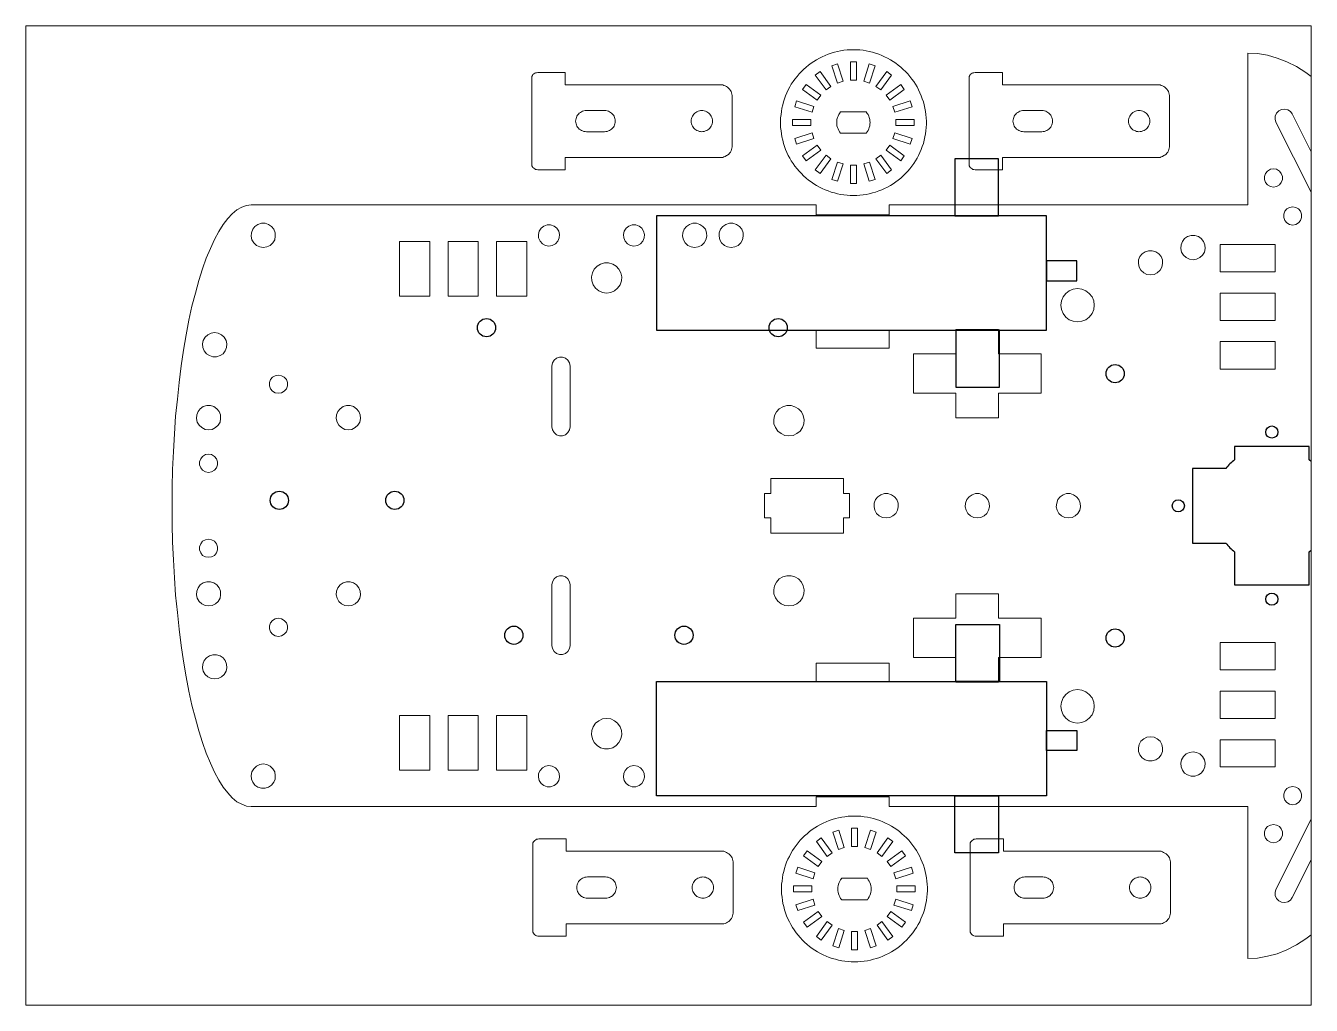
# Paper-space layout 'Layout1' of a CAD drawing. Header units: millimetres. Extents: x 1.05 to 9.45, y 0.8 to 7.2.
# The model-space entities are those that its viewports show. They can reach past a viewport. Long polylines and large blocks are cut down to what shows.
import ezdxf

# ---------------------------------------------------------------- set-up
doc = ezdxf.new("R2010")
doc.units = ezdxf.units.MM
doc.header["$MEASUREMENT"] = 0
doc.layers.add('Layer 1', color=7, linetype='Continuous')

msp = doc.modelspace()

# ---------------------------------------------------------------- linework, layer by layer
msp.add_line((263.03785, 93.19706), (263.03785, 98.64548))
for points in [[(208.30868, 153.92689), (211.90868, 153.92689), (211.90868, 163.32689), (204.70868, 163.32689), (204.70868, 153.92689), (211.90868, 153.92689)], [(219.78411, 135.12689), (219.78411, 153.92689), (155.58411, 153.92689), (155.58411, 135.12689), (219.78411, 135.12689)], [(224.78411, 144.52689), (224.78411, 146.51328), (219.78411, 146.51328), (219.78411, 143.22259), (224.78411, 143.22259), (224.78411, 144.52689)], [(208.48411, 135.12689), (204.88411, 135.12689), (204.88411, 125.72689), (212.08411, 125.72689), (212.08411, 135.12689), (204.88411, 135.12689)], [(263.03785, 113.788), (263.03785, 115.99706), (250.73785, 115.99706), (250.73785, 113.788)], [(243.83287, 112.36674), (243.83287, 100.06674), (249.31659, 100.06674)], [(249.31659, 112.36674), (243.83287, 112.36674)], [(250.73785, 98.64548), (250.73785, 93.19706)], [(250.73785, 93.19706), (263.03785, 93.19706)], [(208.48411, 77.30659), (204.88411, 77.30659), (204.88411, 86.70659), (212.08411, 86.70659), (212.08411, 77.30659), (204.88411, 77.30659)], [(219.78411, 77.30659), (219.78411, 58.50659), (155.58411, 58.50659), (155.58411, 77.30659), (219.78411, 77.30659)], [(224.78411, 67.90659), (224.78411, 65.9202), (219.78411, 65.9202), (219.78411, 69.21089), (224.78411, 69.21089), (224.78411, 67.90659)], [(208.30868, 58.50659), (211.90868, 58.50659), (211.90868, 49.10659), (204.70868, 49.10659), (204.70868, 58.50659), (211.90868, 58.50659)]]:
    msp.add_lwpolyline(points)
for centre, radius in [((127.63659, 135.51466), 1.5), ((175.63659, 135.51466), 1.5), ((231.0884, 127.94784), 1.5), ((256.88785, 118.34706), 1), ((93.54475, 107.10253), 1.5), ((112.54475, 107.10253), 1.5), ((241.48287, 106.21674), 1), ((256.88785, 90.84706), 1), ((132.13659, 84.91466), 1.5), ((160.13659, 84.91466), 1.5), ((231.0884, 84.45035), 1.5)]:
    msp.add_circle(centre, radius)
for start, end in [(129.0863531, 140.9136469), (39.0863531, 50.9136469), (219.0863531, 230.9136469), (309.0863531, 320.9136469)]:
    msp.add_arc((256.88785, 106.21674), 9.7543, start, end)
at = {"layer": 'Layer 1', "lineweight": 0}
for points in [[(265.53091, 175.06132), (264.01397, 176.3666), (262.49703, 177.49547), (260.90953, 178.48327), (259.3573, 179.29465), (257.73453, 179.89438), (256.14703, 180.35299), (254.52424, 180.63521), (252.90147, 180.70577), (252.90147, 155.7291), (193.91704, 155.7291), (193.91704, 154.10631), (181.8873, 154.10631), (181.8873, 155.7291), (88.89509, 155.7291), (88.11898, 155.62325), (87.34286, 155.34103), (86.56674, 154.9177), (85.79063, 154.2827), (85.0498, 153.47132), (84.30898, 152.48354), (83.56813, 151.35465), (82.86258, 150.04937), (82.19231, 148.5677), (81.52203, 146.94493), (80.88703, 145.18104), (80.2873, 143.27603), (79.72287, 141.22992), (79.15841, 139.0427), (78.66454, 136.74964), (78.20591, 134.35076), (77.78259, 131.81075), (77.39452, 129.23548), (77.04174, 126.51909), (76.75953, 123.76742), (76.47731, 120.9452), (76.26563, 118.05242), (76.12453, 115.12437), (75.98341, 112.19632), (75.91285, 109.19771), (75.91285, 106.19909), (75.91285, 103.23575), (75.98341, 100.23714), (76.12453, 97.30909), (76.26563, 94.38104), (76.47731, 91.48826), (76.75953, 88.66603), (77.04174, 85.91437), (77.39452, 83.19798), (77.78259, 80.62271), (78.20591, 78.0827), (78.66454, 75.68382), (79.15841, 73.39076), (79.72287, 71.20353), (80.2873, 69.15743), (80.88703, 67.25242), (81.52203, 65.48853), (82.19231, 63.86576), (82.86258, 62.38409), (83.56813, 61.07883), (84.30898, 59.91465), (85.0498, 58.96216), (85.79063, 58.15076), (86.56674, 57.51576), (87.34286, 57.09242), (88.11898, 56.81021), (88.89509, 56.70438), (181.8873, 56.70438), (181.8873, 58.32715), (193.91704, 58.32715), (193.91704, 56.70438), (252.90147, 56.70438), (252.90147, 31.72771), (254.52424, 31.79827), (256.14703, 32.08049), (257.73453, 32.50383), (259.3573, 33.13883), (260.90953, 33.95021), (262.49703, 34.93798), (264.01397, 36.06688), (265.53091, 37.37216)], [(199.9848, 170.05187), (199.94953, 170.58104), (199.87897, 171.11021), (199.77314, 171.63937), (199.66731, 172.16854), (199.52619, 172.66244), (199.3498, 173.1916), (199.17342, 173.68548), (198.96176, 174.17938), (198.75008, 174.63798), (198.50313, 175.13188), (198.22091, 175.59049), (197.93869, 176.01383), (197.62118, 176.43716), (197.3037, 176.86048), (196.95092, 177.28382), (196.59814, 177.67189), (196.21007, 178.02466), (195.82203, 178.37744), (195.39869, 178.73022), (194.97535, 179.04771), (194.55204, 179.32992), (194.09341, 179.61216), (193.6348, 179.89438), (193.14092, 180.10604), (192.6823, 180.31772), (192.18842, 180.52938), (191.65925, 180.70577), (191.16536, 180.84689), (190.63619, 180.98798), (190.14231, 181.09381), (189.61315, 181.16437), (189.08398, 181.23493), (188.55481, 181.2702), (188.02565, 181.2702), (187.49648, 181.2702), (186.96731, 181.23493), (186.43815, 181.16437), (185.90898, 181.09381), (185.37981, 180.98798), (184.88592, 180.84689), (184.35675, 180.70577), (183.86285, 180.52938), (183.36898, 180.31772), (182.87508, 180.10604), (182.41647, 179.89438), (181.95786, 179.61216), (181.49926, 179.32992), (181.04063, 179.04771), (180.61731, 178.73022), (180.22924, 178.37744), (179.80591, 178.02466), (179.45313, 177.67189), (179.06508, 177.28382), (178.74757, 176.86048), (178.3948, 176.43716), (178.11258, 176.01383), (177.79509, 175.59049), (177.54814, 175.13188), (177.30119, 174.63798), (177.05424, 174.17938), (176.84259, 173.68548), (176.6662, 173.1916), (176.52508, 172.66244), (176.38398, 172.16854), (176.24286, 171.63937), (176.1723, 171.11021), (176.10174, 170.58104), (176.0312, 170.05187), (176.0312, 169.52271), (176.0312, 168.99354), (176.0312, 168.46437), (176.10174, 167.93521), (176.1723, 167.40604), (176.24286, 166.91216), (176.38398, 166.383), (176.52508, 165.85383), (176.6662, 165.35993), (176.84259, 164.86603), (177.05424, 164.37216), (177.30119, 163.87826), (177.54814, 163.41965), (177.79509, 162.96105), (178.11258, 162.53771), (178.3948, 162.0791), (178.74757, 161.65577), (179.06508, 161.26772), (179.45313, 160.87965), (179.80591, 160.52687), (180.22924, 160.13883), (180.61731, 159.82132), (181.04063, 159.50383), (181.49926, 159.18632), (181.95786, 158.93937), (182.41647, 158.65715), (182.87508, 158.4455), (183.36898, 158.19855), (183.86285, 158.02216), (184.35675, 157.84577), (184.88592, 157.70465), (185.37981, 157.56355), (185.90898, 157.4577), (186.43815, 157.38716), (186.96731, 157.3166), (187.49648, 157.28131), (188.02565, 157.28131), (188.55481, 157.28131), (189.08398, 157.3166), (189.61315, 157.38716), (190.14231, 157.4577), (190.63619, 157.56355), (191.16536, 157.70465), (191.65925, 157.84577), (192.18842, 158.02216), (192.6823, 158.19855), (193.14092, 158.4455), (193.6348, 158.65715), (194.09341, 158.93937), (194.55204, 159.18632), (194.97535, 159.50383), (195.39869, 159.82132), (195.82203, 160.13883), (196.21007, 160.52687), (196.59814, 160.87965), (196.95092, 161.26772), (197.3037, 161.65577), (197.62118, 162.0791), (197.93869, 162.53771), (198.22091, 162.96105), (198.50313, 163.41965), (198.75008, 163.87826), (198.96176, 164.37216), (199.17342, 164.86603), (199.3498, 165.35993), (199.52619, 165.85383), (199.66731, 166.383), (199.77314, 166.91216), (199.87897, 167.40604), (199.94953, 167.93521), (199.9848, 168.46437), (200.02009, 168.99354), (200.02009, 169.52271), (199.9848, 170.05187)], [(185.41508, 178.94188), (186.3323, 176.08439), (185.37981, 175.76688), (184.46258, 178.62437), (185.41508, 178.94188)], [(187.53175, 179.25939), (188.51952, 179.25939), (188.51952, 176.26077), (187.53175, 176.26077), (187.53175, 179.25939)], [(190.67148, 175.76688), (189.71898, 176.08439), (190.63619, 178.94188), (191.58869, 178.62437), (190.67148, 175.76688)], [(168.02312, 173.95594), (167.95256, 174.16762), (167.882, 174.37928), (167.77617, 174.55567), (167.63507, 174.76733), (167.49395, 174.90844), (167.31757, 175.08483), (167.14118, 175.19066), (166.92952, 175.29649), (166.71784, 175.40234), (166.50618, 175.47288), (166.2945, 175.50817), (166.08284, 175.50817), (140.57701, 175.50817), (140.57701, 177.51901), (136.06146, 177.51901), (135.88507, 177.48372), (135.70868, 177.44845), (135.56757, 177.37789), (135.42645, 177.27206), (135.28535, 177.16623), (135.21479, 177.02511), (135.10896, 176.84872), (135.07367, 176.67233), (135.07367, 176.49594), (135.07367, 162.49066), (135.07367, 162.34956), (135.10896, 162.17318), (135.21479, 161.99679), (135.28535, 161.85567), (135.42645, 161.74984), (135.56757, 161.64401), (135.70868, 161.57345), (135.88507, 161.53816), (136.06146, 161.50289), (140.57701, 161.50289), (140.57701, 163.51373), (166.08284, 163.51373), (166.2945, 163.51373), (166.50618, 163.549), (166.71784, 163.61956), (166.92952, 163.69012), (167.14118, 163.83121), (167.31757, 163.93706), (167.49395, 164.07816), (167.63507, 164.25455), (167.77617, 164.43094), (167.882, 164.64262), (167.95256, 164.85428), (168.02312, 165.06594), (168.05839, 165.27762), (168.05839, 165.52456), (168.05839, 173.49733), (168.05839, 173.74428), (168.02312, 173.95594)], [(183.51007, 174.63798), (181.74618, 177.07216), (182.55759, 177.67189), (184.32148, 175.23771), (183.51007, 174.63798)], [(193.4937, 177.67189), (194.30509, 177.07216), (192.5412, 174.63798), (191.72981, 175.23771), (193.4937, 177.67189)], [(239.98979, 173.95594), (239.91923, 174.16762), (239.84867, 174.37928), (239.74284, 174.55567), (239.60174, 174.76733), (239.46062, 174.90844), (239.28423, 175.08483), (239.10784, 175.19066), (238.89618, 175.29649), (238.68451, 175.40234), (238.47285, 175.47288), (238.26117, 175.50817), (238.04951, 175.50817), (212.54368, 175.50817), (212.54368, 177.51901), (208.02813, 177.51901), (207.85174, 177.48372), (207.67535, 177.44845), (207.53423, 177.37789), (207.39311, 177.27206), (207.25201, 177.16623), (207.18145, 177.02511), (207.07563, 176.84872), (207.04033, 176.67233), (207.04033, 176.49594), (207.04033, 162.49066), (207.04033, 162.34956), (207.07563, 162.17318), (207.18145, 161.99679), (207.25201, 161.85567), (207.39311, 161.74984), (207.53423, 161.64401), (207.67535, 161.57345), (207.85174, 161.53816), (208.02813, 161.50289), (212.54368, 161.50289), (212.54368, 163.51373), (238.04951, 163.51373), (238.26117, 163.51373), (238.47285, 163.549), (238.68451, 163.61956), (238.89618, 163.69012), (239.10784, 163.83121), (239.28423, 163.93706), (239.46062, 164.07816), (239.60174, 164.25455), (239.74284, 164.43094), (239.84867, 164.64262), (239.91923, 164.85428), (239.98979, 165.06594), (240.02506, 165.27762), (240.02506, 165.52456), (240.02506, 173.49733), (240.02506, 173.74428), (239.98979, 173.95594)], [(180.22924, 175.55522), (182.66342, 173.79133), (182.06369, 172.97992), (179.62952, 174.74381), (180.22924, 175.55522)], [(195.82203, 175.55522), (196.38646, 174.74381), (193.98758, 172.97992), (193.38785, 173.79133), (195.82203, 175.55522)], [(178.67704, 172.83883), (181.49926, 171.92159), (181.21702, 170.96911), (178.35953, 171.88632), (178.67704, 172.83883)], [(197.37426, 172.83883), (197.69174, 171.88632), (194.83425, 170.96911), (194.51674, 171.92159), (197.37426, 172.83883)], [(257.45229, 170.33409), (257.66397, 170.82799), (258.01674, 171.21603), (258.47535, 171.42771), (259.00452, 171.49825), (259.49842, 171.39242), (259.92173, 171.11021), (260.23924, 170.68687), (273.75062, 143.87576), (273.89174, 143.38188), (273.85645, 142.88798), (273.6448, 142.39409), (273.29202, 142.00604), (272.83341, 141.79438), (272.30424, 141.72382), (271.81035, 141.82965), (271.38701, 142.11187), (271.06952, 142.53521), (257.55814, 169.34632), (257.41702, 169.84021), (257.45229, 170.33409)], [(148.79673, 169.29927), (148.76146, 169.08761), (148.6909, 168.87595), (148.62034, 168.69956), (148.51451, 168.52318), (148.37339, 168.34679), (148.2323, 168.20567), (148.05591, 168.06455), (147.87952, 167.95872), (147.70313, 167.88816), (147.49145, 167.81762), (147.27979, 167.78233), (147.06811, 167.74706), (144.0695, 167.74706), (143.85784, 167.78233), (143.64618, 167.81762), (143.43451, 167.88816), (143.25812, 167.95872), (143.08173, 168.06455), (142.90534, 168.20567), (142.76424, 168.34679), (142.62312, 168.52318), (142.51729, 168.69956), (142.44673, 168.87595), (142.37617, 169.08761), (142.3409, 169.29927), (142.30561, 169.51095), (142.3409, 169.72261), (142.37617, 169.93429), (142.44673, 170.11068), (142.51729, 170.32233), (142.62312, 170.49872), (142.76424, 170.67511), (142.90534, 170.81623), (143.08173, 170.95733), (143.25812, 171.06316), (143.43451, 171.13372), (143.64618, 171.20428), (143.85784, 171.23955), (144.0695, 171.27484), (147.06811, 171.27484), (147.27979, 171.23955), (147.49145, 171.20428), (147.70313, 171.13372), (147.87952, 171.06316), (148.05591, 170.95733), (148.2323, 170.81623), (148.37339, 170.67511), (148.51451, 170.49872), (148.62034, 170.32233), (148.6909, 170.11068), (148.76146, 169.93429), (148.79673, 169.72261), (148.832, 169.51095), (148.79673, 169.29927)], [(164.81285, 169.51095), (164.81285, 169.29927), (164.77756, 169.08761), (164.707, 168.87595), (164.60117, 168.69956), (164.49534, 168.52318), (164.38951, 168.34679), (164.21313, 168.20567), (164.07201, 168.06455), (163.89562, 167.95872), (163.68396, 167.88816), (163.47228, 167.81762), (163.26062, 167.78233), (163.04896, 167.74706), (162.87257, 167.78233), (162.66089, 167.81762), (162.44924, 167.88816), (162.23756, 167.95872), (162.06117, 168.06455), (161.92007, 168.20567), (161.74368, 168.34679), (161.63785, 168.52318), (161.532, 168.69956), (161.42617, 168.87595), (161.35561, 169.08761), (161.32034, 169.29927), (161.32034, 169.51095), (161.32034, 169.72261), (161.35561, 169.93429), (161.42617, 170.11068), (161.532, 170.32233), (161.63785, 170.49872), (161.74368, 170.67511), (161.92007, 170.81623), (162.06117, 170.95733), (162.23756, 171.06316), (162.44924, 171.13372), (162.66089, 171.20428), (162.87257, 171.23955), (163.04896, 171.27484), (163.26062, 171.23955), (163.47228, 171.20428), (163.68396, 171.13372), (163.89562, 171.06316), (164.07201, 170.95733), (164.21313, 170.81623), (164.38951, 170.67511), (164.49534, 170.49872), (164.60117, 170.32233), (164.707, 170.11068), (164.77756, 169.93429), (164.81285, 169.72261), (164.81285, 169.51095)], [(178.00675, 168.78188), (178.00675, 169.76965), (181.00536, 169.76965), (181.00536, 168.78188), (178.00675, 168.78188)], [(185.90898, 167.51187), (185.73259, 167.72355), (185.59147, 167.9705), (185.48564, 168.21742), (185.37981, 168.46437), (185.30925, 168.74659), (185.27396, 168.99354), (185.27396, 169.27576), (185.27396, 169.558), (185.30925, 169.80492), (185.37981, 170.08716), (185.48564, 170.33409), (185.59147, 170.58104), (185.73259, 170.79272), (185.90898, 171.03965), (190.14231, 171.03965), (190.28341, 170.79272), (190.42453, 170.58104), (190.56563, 170.33409), (190.63619, 170.08716), (190.70675, 169.80492), (190.74202, 169.558), (190.77731, 169.27576), (190.74202, 168.99354), (190.70675, 168.74659), (190.63619, 168.46437), (190.56563, 168.21742), (190.42453, 167.9705), (190.28341, 167.72355), (190.14231, 167.51187), (185.90898, 167.51187)], [(198.00925, 168.78188), (195.01064, 168.78188), (195.01064, 169.76965), (198.00925, 169.76965), (198.00925, 168.78188)], [(220.7634, 169.29927), (220.72813, 169.08761), (220.65757, 168.87595), (220.58701, 168.69956), (220.48118, 168.52318), (220.34006, 168.34679), (220.19896, 168.20567), (220.02257, 168.06455), (219.84618, 167.95872), (219.6698, 167.88816), (219.45812, 167.81762), (219.24646, 167.78233), (219.03478, 167.74706), (216.03617, 167.74706), (215.82451, 167.78233), (215.61285, 167.81762), (215.40117, 167.88816), (215.22478, 167.95872), (215.04839, 168.06455), (214.87201, 168.20567), (214.73091, 168.34679), (214.58979, 168.52318), (214.48396, 168.69956), (214.4134, 168.87595), (214.34284, 169.08761), (214.30757, 169.29927), (214.27228, 169.51095), (214.30757, 169.72261), (214.34284, 169.93429), (214.4134, 170.11068), (214.48396, 170.32233), (214.58979, 170.49872), (214.73091, 170.67511), (214.87201, 170.81623), (215.04839, 170.95733), (215.22478, 171.06316), (215.40117, 171.13372), (215.61285, 171.20428), (215.82451, 171.23955), (216.03617, 171.27484), (219.03478, 171.27484), (219.24646, 171.23955), (219.45812, 171.20428), (219.6698, 171.13372), (219.84618, 171.06316), (220.02257, 170.95733), (220.19896, 170.81623), (220.34006, 170.67511), (220.48118, 170.49872), (220.58701, 170.32233), (220.65757, 170.11068), (220.72813, 169.93429), (220.7634, 169.72261), (220.79867, 169.51095), (220.7634, 169.29927)], [(236.77952, 169.51095), (236.77952, 169.29927), (236.74423, 169.08761), (236.67367, 168.87595), (236.56784, 168.69956), (236.46201, 168.52318), (236.35618, 168.34679), (236.17979, 168.20567), (236.03867, 168.06455), (235.86228, 167.95872), (235.65062, 167.88816), (235.43895, 167.81762), (235.22729, 167.78233), (235.01563, 167.74706), (234.83924, 167.78233), (234.62756, 167.81762), (234.4159, 167.88816), (234.20422, 167.95872), (234.02783, 168.06455), (233.88674, 168.20567), (233.71035, 168.34679), (233.60452, 168.52318), (233.49867, 168.69956), (233.39284, 168.87595), (233.32228, 169.08761), (233.28701, 169.29927), (233.28701, 169.51095), (233.28701, 169.72261), (233.32228, 169.93429), (233.39284, 170.11068), (233.49867, 170.32233), (233.60452, 170.49872), (233.71035, 170.67511), (233.88674, 170.81623), (234.02783, 170.95733), (234.20422, 171.06316), (234.4159, 171.13372), (234.62756, 171.20428), (234.83924, 171.23955), (235.01563, 171.27484), (235.22729, 171.23955), (235.43895, 171.20428), (235.65062, 171.13372), (235.86228, 171.06316), (236.03867, 170.95733), (236.17979, 170.81623), (236.35618, 170.67511), (236.46201, 170.49872), (236.56784, 170.32233), (236.67367, 170.11068), (236.74423, 169.93429), (236.77952, 169.72261), (236.77952, 169.51095)], [(178.67704, 165.71271), (178.35953, 166.66521), (181.21702, 167.58243), (181.49926, 166.62992), (178.67704, 165.71271)], [(197.37426, 165.71271), (194.51674, 166.62992), (194.83425, 167.58243), (197.69174, 166.66521), (197.37426, 165.71271)], [(180.22924, 162.99632), (179.62952, 163.8077), (182.06369, 165.57159), (182.66342, 164.76021), (180.22924, 162.99632)], [(195.82203, 162.99632), (193.38785, 164.76021), (193.98758, 165.57159), (196.38646, 163.8077), (195.82203, 162.99632)], [(182.55759, 160.87965), (181.74618, 161.47938), (183.51007, 163.91355), (184.32148, 163.31383), (182.55759, 160.87965)], [(193.4937, 160.87965), (191.72981, 163.31383), (192.5412, 163.91355), (194.30509, 161.47938), (193.4937, 160.87965)], [(185.41508, 159.60966), (184.46258, 159.92715), (185.37981, 162.78466), (186.3323, 162.46715), (185.41508, 159.60966)], [(188.51952, 159.25688), (187.53175, 159.25688), (187.53175, 162.25549), (188.51952, 162.25549), (188.51952, 159.25688)], [(190.63619, 159.60966), (189.71898, 162.46715), (190.67148, 162.78466), (191.58869, 159.92715), (190.63619, 159.60966)], [(255.65313, 160.42104), (255.82952, 160.91492), (256.1823, 161.30299), (256.6409, 161.58521), (257.1348, 161.65577), (257.66397, 161.58521), (258.12257, 161.30299), (258.44008, 160.91492), (258.61647, 160.42104), (258.61647, 159.89188), (258.44008, 159.39798), (258.12257, 159.00993), (257.66397, 158.76298), (257.1348, 158.65715), (256.6409, 158.76298), (256.1823, 159.00993), (255.82952, 159.39798), (255.65313, 159.89188), (255.65313, 160.42104)], [(261.75618, 154.17687), (261.75618, 153.64771), (261.57979, 153.15381), (261.2623, 152.76576), (260.80368, 152.48354), (260.3098, 152.41298), (259.78063, 152.48354), (259.32203, 152.76576), (259.00452, 153.15381), (258.82813, 153.64771), (258.82813, 154.17687), (259.00452, 154.67077), (259.32203, 155.05882), (259.78063, 155.30577), (260.3098, 155.41159), (260.80368, 155.30577), (261.2623, 155.05882), (261.57979, 154.67077), (261.75618, 154.17687)], [(88.96563, 151.14299), (89.17731, 151.70743), (89.53009, 152.16603), (90.02396, 152.51881), (90.58842, 152.6952), (91.18815, 152.6952), (91.75258, 152.51881), (92.24648, 152.16603), (92.63453, 151.70743), (92.84618, 151.14299), (92.88148, 150.57853), (92.77565, 149.97881), (92.45814, 149.48493), (92.0348, 149.06159), (91.50563, 148.81465), (90.90591, 148.70882), (90.3062, 148.81465), (89.77704, 149.06159), (89.3537, 149.48493), (89.03619, 149.97881), (88.89509, 150.57853), (88.96563, 151.14299)], [(136.30841, 151.42521), (136.62592, 151.88382), (137.08453, 152.23659), (137.61369, 152.44825), (138.17813, 152.44825), (138.74259, 152.23659), (139.20119, 151.88382), (139.5187, 151.42521), (139.6598, 150.86075), (139.58924, 150.29632), (139.37758, 149.76715), (138.98954, 149.34381), (138.46037, 149.06159), (137.89591, 148.95577), (137.33148, 149.06159), (136.83758, 149.34381), (136.44953, 149.76715), (136.20258, 150.29632), (136.16731, 150.86075), (136.30841, 151.42521)], [(153.59452, 150.29632), (153.38286, 149.76715), (152.95953, 149.34381), (152.46563, 149.06159), (151.90119, 148.95577), (151.33676, 149.06159), (150.84286, 149.34381), (150.45481, 149.76715), (150.20786, 150.29632), (150.17257, 150.86075), (150.31369, 151.42521), (150.6312, 151.88382), (151.05452, 152.23659), (151.61898, 152.44825), (152.18341, 152.44825), (152.74787, 152.23659), (153.20648, 151.88382), (153.48869, 151.42521), (153.62981, 150.86075), (153.59452, 150.29632)], [(163.75452, 149.97881), (163.4723, 149.48493), (163.01369, 149.06159), (162.48453, 148.81465), (161.8848, 148.70882), (161.32036, 148.81465), (160.7912, 149.06159), (160.33259, 149.48493), (160.05035, 149.97881), (159.90925, 150.57853), (159.94452, 151.14299), (160.1562, 151.70743), (160.54425, 152.16603), (161.03815, 152.51881), (161.60258, 152.6952), (162.20231, 152.6952), (162.76674, 152.51881), (163.26064, 152.16603), (163.64869, 151.70743), (163.86037, 151.14299), (163.89564, 150.57853), (163.75452, 149.97881)], [(169.75174, 149.97881), (169.46952, 149.48493), (169.04618, 149.06159), (168.48175, 148.81465), (167.91731, 148.70882), (167.31759, 148.81465), (166.78842, 149.06159), (166.32981, 149.48493), (166.04757, 149.97881), (165.90648, 150.57853), (165.94174, 151.14299), (166.15342, 151.70743), (166.54147, 152.16603), (167.03537, 152.51881), (167.5998, 152.6952), (168.19953, 152.6952), (168.76397, 152.51881), (169.25786, 152.16603), (169.64591, 151.70743), (169.85759, 151.14299), (169.89286, 150.57853), (169.75174, 149.97881)], [(245.77535, 147.96799), (245.45784, 147.47409), (245.03453, 147.05076), (244.50536, 146.80381), (243.90563, 146.69798), (243.30591, 146.80381), (242.77674, 147.05076), (242.3534, 147.47409), (242.03592, 147.96799), (241.8948, 148.5677), (241.96536, 149.16742), (242.17701, 149.73188), (242.52979, 150.19049), (243.02369, 150.50797), (243.58812, 150.68436), (244.18785, 150.68436), (244.78758, 150.50797), (245.24618, 150.19049), (245.63423, 149.73188), (245.84591, 149.16742), (245.88118, 148.5677), (245.77535, 147.96799)], [(118.31674, 140.70076), (113.3073, 140.70076), (113.3073, 149.73188), (118.31674, 149.73188), (118.31674, 140.70076)], [(126.28954, 140.70076), (121.31536, 140.70076), (121.31536, 149.73188), (126.28954, 149.73188), (126.28954, 140.70076)], [(134.29757, 140.70076), (129.28815, 140.70076), (129.28815, 149.73188), (134.29757, 149.73188), (134.29757, 140.70076)], [(238.75507, 145.49855), (238.47285, 144.96938), (238.01424, 144.54604), (237.48507, 144.29909), (236.88535, 144.22853), (236.32091, 144.29909), (235.79174, 144.54604), (235.33314, 144.96938), (235.0509, 145.49855), (234.9098, 146.06298), (234.94507, 146.66271), (235.15675, 147.22715), (235.5448, 147.68575), (236.03869, 148.00326), (236.60313, 148.17965), (237.20286, 148.17965), (237.76729, 148.00326), (238.26119, 147.68575), (238.64924, 147.22715), (238.86092, 146.66271), (238.89618, 146.06298), (238.75507, 145.49855)], [(248.38592, 149.20271), (257.41702, 149.20271), (257.41702, 144.72243), (248.38592, 144.72243), (248.38592, 149.20271)], [(149.85509, 143.20549), (149.60814, 142.57047), (149.22009, 142.00604), (148.69092, 141.5827), (148.0912, 141.30048), (147.38564, 141.22992), (146.71536, 141.30048), (146.11563, 141.5827), (145.58646, 142.00604), (145.19842, 142.57047), (144.95147, 143.20549), (144.9162, 143.87576), (145.0573, 144.54604), (145.3748, 145.14577), (145.83341, 145.63965), (146.39787, 145.99242), (147.06813, 146.2041), (147.73842, 146.2041), (148.40868, 145.99242), (148.97314, 145.63965), (149.43175, 145.14577), (149.74926, 144.54604), (149.89036, 143.87576), (149.85509, 143.20549)], [(227.57203, 138.51353), (227.28979, 137.84327), (226.83118, 137.27881), (226.26674, 136.8202), (225.59646, 136.57325), (224.8909, 136.46742), (224.18535, 136.57325), (223.51508, 136.8202), (222.95063, 137.27881), (222.52729, 137.84327), (222.24507, 138.51353), (222.13924, 139.21909), (222.24507, 139.92464), (222.52729, 140.59493), (222.95063, 141.15936), (223.51508, 141.5827), (224.18535, 141.86492), (224.8909, 141.97077), (225.59646, 141.86492), (226.26674, 141.5827), (226.83118, 141.15936), (227.28979, 140.59493), (227.57203, 139.92464), (227.64257, 139.21909), (227.57203, 138.51353)], [(248.38592, 141.22992), (257.41702, 141.22992), (257.41702, 136.71437), (248.38592, 136.71437), (248.38592, 141.22992)], [(84.83815, 132.26938), (84.62647, 131.70492), (84.27369, 131.24632), (83.77981, 130.92881), (83.21536, 130.75242), (82.61563, 130.75242), (82.05119, 130.92881), (81.5573, 131.24632), (81.16925, 131.70492), (80.95759, 132.26938), (80.9223, 132.86909), (81.02813, 133.43354), (81.34564, 133.96271), (81.76898, 134.35076), (82.29814, 134.63297), (82.89787, 134.70353), (83.49757, 134.63297), (84.02674, 134.35076), (84.45008, 133.96271), (84.76759, 133.43354), (84.90868, 132.86909), (84.83815, 132.26938)], [(193.91704, 132.12826), (181.8873, 132.12826), (181.8873, 135.12687), (193.91704, 135.12687), (193.91704, 132.12826)], [(218.89368, 124.71993), (211.90868, 124.71993), (211.90868, 120.69825), (204.8884, 120.69825), (204.8884, 124.71993), (197.90342, 124.71993), (197.90342, 131.21105), (204.8884, 131.21105), (204.8884, 135.19743), (211.90868, 135.19743), (211.90868, 131.21105), (218.89368, 131.21105), (218.89368, 124.71993)], [(248.38592, 133.22186), (257.41702, 133.22186), (257.41702, 128.70631), (248.38592, 128.70631), (248.38592, 133.22186)], [(141.38842, 119.2166), (141.31786, 118.68744), (141.03564, 118.2641), (140.64757, 117.91132), (140.1537, 117.73493), (139.62453, 117.73493), (139.16592, 117.91132), (138.74259, 118.2641), (138.49564, 118.68744), (138.38981, 119.2166), (138.38981, 129.20021), (138.49564, 129.72938), (138.74259, 130.18798), (139.16592, 130.50549), (139.62453, 130.68188), (140.1537, 130.68188), (140.64757, 130.50549), (141.03564, 130.18798), (141.31786, 129.72938), (141.38842, 129.20021), (141.38842, 119.2166)], [(94.89231, 125.95465), (94.71592, 125.46075), (94.36315, 125.07271), (93.90452, 124.79049), (93.41064, 124.71993), (92.88148, 124.79049), (92.42287, 125.07271), (92.10536, 125.46075), (91.92897, 125.95465), (91.92897, 126.48382), (92.10536, 126.97771), (92.42287, 127.36576), (92.88148, 127.61271), (93.41064, 127.71854), (93.90452, 127.61271), (94.36315, 127.36576), (94.71592, 126.97771), (94.89231, 126.48382), (94.89231, 125.95465)], [(79.9698, 121.15688), (80.18148, 121.72132), (80.53425, 122.17992), (81.02813, 122.5327), (81.59259, 122.70909), (82.19231, 122.70909), (82.75675, 122.5327), (83.25065, 122.17992), (83.63869, 121.72132), (83.85035, 121.15688), (83.88564, 120.55715), (83.77981, 119.9927), (83.4623, 119.46353), (83.03897, 119.07548), (82.47453, 118.79327), (81.91007, 118.72271), (81.31037, 118.79327), (80.7812, 119.07548), (80.32257, 119.46353), (80.04036, 119.9927), (79.89926, 120.55715), (79.9698, 121.15688)], [(106.78091, 119.9927), (106.46342, 119.46353), (106.04008, 119.07548), (105.47565, 118.79327), (104.91119, 118.72271), (104.31146, 118.79327), (103.7823, 119.07548), (103.32369, 119.46353), (103.04147, 119.9927), (102.90035, 120.55715), (102.93564, 121.15688), (103.18259, 121.72132), (103.53537, 122.17992), (104.02924, 122.5327), (104.5937, 122.70909), (105.19341, 122.70909), (105.75786, 122.5327), (106.25174, 122.17992), (106.63981, 121.72132), (106.85147, 121.15688), (106.88676, 120.55715), (106.78091, 119.9927)], [(175.04341, 121.05103), (175.36092, 121.65076), (175.81952, 122.14465), (176.41925, 122.49743), (177.05424, 122.70909), (177.7598, 122.70909), (178.3948, 122.49743), (178.99452, 122.14465), (179.45315, 121.65076), (179.77064, 121.05103), (179.91176, 120.38077), (179.8412, 119.71048), (179.62954, 119.07548), (179.24147, 118.51105), (178.7123, 118.08771), (178.07731, 117.80549), (177.40702, 117.69964), (176.73676, 117.80549), (176.10174, 118.08771), (175.57257, 118.51105), (175.18453, 119.07548), (174.93758, 119.71048), (174.90231, 120.38077), (175.04341, 121.05103)], [(83.21536, 112.47853), (82.86258, 112.0552), (82.40397, 111.80827), (81.91007, 111.70242), (81.38091, 111.80827), (80.9223, 112.0552), (80.60481, 112.47853), (80.42842, 112.93714), (80.42842, 113.46631), (80.60481, 113.96021), (80.9223, 114.34825), (81.38091, 114.63049), (81.91007, 114.70103), (82.40397, 114.63049), (82.86258, 114.34825), (83.21536, 113.96021), (83.39174, 113.46631), (83.39174, 112.93714), (83.21536, 112.47853)], [(174.40841, 101.71881), (174.40841, 104.22355), (173.38537, 104.22355), (173.38537, 108.20993), (174.40841, 108.20993), (174.40841, 110.71465), (186.40286, 110.71465), (186.40286, 108.20993), (187.39065, 108.20993), (187.39065, 104.22355), (186.40286, 104.22355), (186.40286, 101.71881), (174.40841, 101.71881)], [(195.25759, 105.49354), (194.97537, 104.96437), (194.51674, 104.57633), (193.98758, 104.29409), (193.38787, 104.22355), (192.82342, 104.29409), (192.25898, 104.57633), (191.83564, 104.96437), (191.55342, 105.49354), (191.4123, 106.05797), (191.4476, 106.6577), (191.65925, 107.22216), (192.0473, 107.68077), (192.5412, 108.03354), (193.10563, 108.20993), (193.70536, 108.20993), (194.26982, 108.03354), (194.76369, 107.68077), (195.15176, 107.22216), (195.36342, 106.6577), (195.39869, 106.05797), (195.25759, 105.49354)], [(206.40536, 106.05797), (206.44063, 106.6577), (206.68758, 107.22216), (207.04036, 107.68077), (207.53423, 108.03354), (208.09869, 108.20993), (208.69842, 108.20993), (209.26285, 108.03354), (209.75675, 107.68077), (210.1448, 107.22216), (210.35645, 106.6577), (210.39174, 106.05797), (210.25063, 105.49354), (209.96841, 104.96437), (209.54507, 104.57633), (208.98063, 104.29409), (208.41618, 104.22355), (207.81647, 104.29409), (207.2873, 104.57633), (206.82868, 104.96437), (206.54646, 105.49354), (206.40536, 106.05797)], [(221.53951, 105.49354), (221.39842, 106.05797), (221.46895, 106.6577), (221.68063, 107.22216), (222.03341, 107.68077), (222.52729, 108.03354), (223.09174, 108.20993), (223.69147, 108.20993), (224.25591, 108.03354), (224.7498, 107.68077), (225.13785, 107.22216), (225.34951, 106.6577), (225.3848, 106.05797), (225.27897, 105.49354), (224.96146, 104.96437), (224.53813, 104.57633), (224.00896, 104.29409), (223.40923, 104.22355), (222.80953, 104.29409), (222.28036, 104.57633), (221.82173, 104.96437), (221.53951, 105.49354)], [(83.39174, 99.46105), (83.39174, 98.96715), (83.21536, 98.47325), (82.86258, 98.04994), (82.40397, 97.80299), (81.91007, 97.73243), (81.38091, 97.80299), (80.9223, 98.04994), (80.60481, 98.47325), (80.42842, 98.96715), (80.42842, 99.46105), (80.60481, 99.95492), (80.9223, 100.37826), (81.38091, 100.62521), (81.91007, 100.73104), (82.40397, 100.62521), (82.86258, 100.37826), (83.21536, 99.95492), (83.39174, 99.46105)], [(80.7812, 90.07715), (80.32257, 90.46521), (80.04036, 90.99438), (79.89926, 91.55882), (79.9698, 92.15854), (80.18148, 92.72298), (80.53425, 93.18159), (81.02813, 93.53436), (81.59259, 93.67548), (82.19231, 93.67548), (82.75675, 93.53436), (83.25065, 93.18159), (83.63869, 92.72298), (83.85035, 92.15854), (83.88564, 91.55882), (83.77981, 90.99438), (83.4623, 90.46521), (83.03897, 90.07715), (82.47453, 89.79493), (81.91007, 89.72437), (81.31037, 89.79493), (80.7812, 90.07715)], [(106.78091, 90.99438), (106.46342, 90.46521), (106.04008, 90.07715), (105.47565, 89.79493), (104.91119, 89.72437), (104.31146, 89.79493), (103.7823, 90.07715), (103.32369, 90.46521), (103.04147, 90.99438), (102.90035, 91.55882), (102.93564, 92.15854), (103.18259, 92.72298), (103.53537, 93.18159), (104.02924, 93.53436), (104.5937, 93.67548), (105.19341, 93.67548), (105.75786, 93.53436), (106.25174, 93.18159), (106.63981, 92.72298), (106.85147, 92.15854), (106.88676, 91.55882), (106.78091, 90.99438)], [(141.38842, 83.19798), (141.31786, 82.7041), (141.03564, 82.24547), (140.64757, 81.92799), (140.1537, 81.7516), (139.62453, 81.7516), (139.16592, 81.92799), (138.74259, 82.24547), (138.49564, 82.7041), (138.38981, 83.19798), (138.38981, 93.21688), (138.49564, 93.71075), (138.74259, 94.16938), (139.16592, 94.52216), (139.62453, 94.69855), (140.1537, 94.69855), (140.64757, 94.52216), (141.03564, 94.16938), (141.31786, 93.71075), (141.38842, 93.21688), (141.38842, 83.19798)], [(179.8412, 91.69994), (179.62954, 91.06492), (179.24147, 90.50048), (178.7123, 90.07715), (178.07731, 89.79493), (177.40702, 89.72437), (176.73676, 89.79493), (176.10174, 90.07715), (175.57257, 90.50048), (175.18453, 91.06492), (174.93758, 91.69994), (174.90231, 92.3702), (175.04341, 93.04049), (175.36092, 93.64021), (175.81952, 94.16938), (176.41925, 94.52216), (177.05424, 94.69855), (177.7598, 94.69855), (178.3948, 94.52216), (178.99452, 94.16938), (179.45315, 93.64021), (179.77064, 93.04049), (179.91176, 92.3702), (179.8412, 91.69994)], [(218.89368, 81.22243), (211.90868, 81.22243), (211.90868, 77.20076), (204.8884, 77.20076), (204.8884, 81.22243), (197.90342, 81.22243), (197.90342, 87.71353), (204.8884, 87.71353), (204.8884, 91.69994), (211.90868, 91.69994), (211.90868, 87.71353), (218.89368, 87.71353), (218.89368, 81.22243)], [(94.89231, 85.94964), (94.71592, 85.45577), (94.36315, 85.0677), (93.90452, 84.82077), (93.41064, 84.71492), (92.88148, 84.82077), (92.42287, 85.0677), (92.10536, 85.45577), (91.92897, 85.94964), (91.92897, 86.47881), (92.10536, 86.97271), (92.42287, 87.36075), (92.88148, 87.6077), (93.41064, 87.71353), (93.90452, 87.6077), (94.36315, 87.36075), (94.71592, 86.97271), (94.89231, 86.47881), (94.89231, 85.94964)], [(248.38592, 79.21159), (248.38592, 83.72715), (257.41702, 83.72715), (257.41702, 79.21159), (248.38592, 79.21159)], [(84.76759, 78.99994), (84.45008, 78.47077), (84.02674, 78.04743), (83.49757, 77.80048), (82.89787, 77.72992), (82.29814, 77.80048), (81.76898, 78.04743), (81.34564, 78.47077), (81.02813, 78.99994), (80.9223, 79.56437), (80.95759, 80.1641), (81.16925, 80.72853), (81.5573, 81.18714), (82.05119, 81.50465), (82.61563, 81.68104), (83.21536, 81.68104), (83.77981, 81.50465), (84.27369, 81.18714), (84.62647, 80.72853), (84.83815, 80.1641), (84.90868, 79.56437), (84.76759, 78.99994)], [(193.91704, 77.30659), (181.8873, 77.30659), (181.8873, 80.3052), (193.91704, 80.3052), (193.91704, 77.30659)], [(227.57203, 72.50882), (227.28979, 71.83853), (226.83118, 71.27409), (226.26674, 70.85076), (225.59646, 70.56854), (224.8909, 70.46271), (224.18535, 70.56854), (223.51508, 70.85076), (222.95063, 71.27409), (222.52729, 71.83853), (222.24507, 72.50882), (222.13924, 73.21437), (222.24507, 73.91993), (222.52729, 74.59021), (222.95063, 75.15465), (223.51508, 75.61326), (224.18535, 75.86021), (224.8909, 75.96603), (225.59646, 75.86021), (226.26674, 75.61326), (226.83118, 75.15465), (227.28979, 74.59021), (227.57203, 73.91993), (227.64257, 73.21437), (227.57203, 72.50882)], [(257.41702, 75.71909), (257.41702, 71.20353), (248.38592, 71.20353), (248.38592, 75.71909), (257.41702, 75.71909)], [(118.31674, 62.7016), (113.3073, 62.7016), (113.3073, 71.69743), (118.31674, 71.69743), (118.31674, 62.7016)], [(126.28954, 62.7016), (121.31536, 62.7016), (121.31536, 71.69743), (126.28954, 71.69743), (126.28954, 62.7016)], [(134.29757, 62.7016), (129.28815, 62.7016), (129.28815, 71.69743), (134.29757, 71.69743), (134.29757, 62.7016)], [(149.74926, 67.88744), (149.43175, 67.28771), (148.97314, 66.75854), (148.40868, 66.40577), (147.73842, 66.22938), (147.06813, 66.22938), (146.39787, 66.40577), (145.83341, 66.75854), (145.3748, 67.28771), (145.0573, 67.88744), (144.9162, 68.5577), (144.95147, 69.22799), (145.19842, 69.86298), (145.58646, 70.42742), (146.11563, 70.85076), (146.71536, 71.13297), (147.38564, 71.20353), (148.0912, 71.13297), (148.69092, 70.85076), (149.22009, 70.42742), (149.60814, 69.86298), (149.85509, 69.22799), (149.89036, 68.5577), (149.74926, 67.88744)], [(260.23924, 41.74659), (259.92173, 41.32327), (259.49842, 41.04103), (259.00452, 40.93521), (258.47535, 40.9705), (258.01674, 41.21742), (257.66397, 41.60549), (257.45229, 42.0641), (257.41702, 42.59327), (257.55814, 43.08716), (271.06952, 69.89825), (271.38701, 70.32159), (271.81035, 70.60381), (272.30424, 70.70966), (272.83341, 70.6391), (273.29202, 70.42742), (273.6448, 70.03937), (273.85645, 69.54547), (273.89174, 69.0516), (273.75062, 68.52243), (260.23924, 41.74659)], [(238.86092, 65.77077), (238.64924, 65.20631), (238.26119, 64.74771), (237.76729, 64.43022), (237.20286, 64.25383), (236.60313, 64.25383), (236.03869, 64.43022), (235.5448, 64.74771), (235.15675, 65.20631), (234.94507, 65.77077), (234.9098, 66.37047), (235.0509, 66.93493), (235.33314, 67.4641), (235.79174, 67.85215), (236.32091, 68.13436), (236.88535, 68.20492), (237.48507, 68.13436), (238.01424, 67.85215), (238.47285, 67.4641), (238.75507, 66.93493), (238.89618, 66.37047), (238.86092, 65.77077)], [(248.38592, 63.23077), (248.38592, 67.71105), (257.41702, 67.71105), (257.41702, 63.23077), (248.38592, 63.23077)], [(245.84591, 63.26603), (245.63423, 62.7016), (245.24618, 62.24299), (244.78758, 61.92548), (244.18785, 61.74909), (243.58812, 61.74909), (243.02369, 61.92548), (242.52979, 62.24299), (242.17701, 62.7016), (241.96536, 63.26603), (241.8948, 63.86576), (242.03592, 64.43022), (242.3534, 64.95939), (242.77674, 65.3827), (243.30591, 65.62965), (243.90563, 65.70021), (244.50536, 65.62965), (245.03453, 65.3827), (245.45784, 64.95939), (245.77535, 64.43022), (245.88118, 63.86576), (245.84591, 63.26603)], [(92.84618, 61.25522), (92.63453, 60.72605), (92.24648, 60.23215), (91.75258, 59.91465), (91.18815, 59.73826), (90.58842, 59.73826), (90.02396, 59.91465), (89.53009, 60.23215), (89.17731, 60.72605), (88.96563, 61.25522), (88.89509, 61.85492), (89.03619, 62.45465), (89.3537, 62.94855), (89.77704, 63.37189), (90.3062, 63.61881), (90.90591, 63.72466), (91.50563, 63.61881), (92.0348, 63.37189), (92.45814, 62.94855), (92.77565, 62.45465), (92.88148, 61.85492), (92.84618, 61.25522)], [(139.5187, 61.00827), (139.20119, 60.51437), (138.74259, 60.16159), (138.17813, 59.98521), (137.61369, 59.98521), (137.08453, 60.16159), (136.62592, 60.51437), (136.30841, 61.00827), (136.16731, 61.57271), (136.20258, 62.13716), (136.44953, 62.66633), (136.83758, 63.08965), (137.33148, 63.37189), (137.89591, 63.47771), (138.46037, 63.37189), (138.98954, 63.08965), (139.37758, 62.66633), (139.58924, 62.13716), (139.6598, 61.57271), (139.5187, 61.00827)], [(153.48869, 61.00827), (153.20648, 60.51437), (152.74787, 60.16159), (152.18341, 59.98521), (151.61898, 59.98521), (151.05452, 60.16159), (150.6312, 60.51437), (150.31369, 61.00827), (150.17257, 61.57271), (150.20786, 62.13716), (150.45481, 62.66633), (150.84286, 63.08965), (151.33676, 63.37189), (151.90119, 63.47771), (152.46563, 63.37189), (152.95953, 63.08965), (153.38286, 62.66633), (153.59452, 62.13716), (153.62981, 61.57271), (153.48869, 61.00827)], [(261.75618, 58.78577), (261.75618, 58.25661), (261.57979, 57.76271), (261.2623, 57.37466), (260.80368, 57.09242), (260.3098, 57.02189), (259.78063, 57.09242), (259.32203, 57.37466), (259.00452, 57.76271), (258.82813, 58.25661), (258.82813, 58.78577), (259.00452, 59.27965), (259.32203, 59.66772), (259.78063, 59.91465), (260.3098, 60.0205), (260.80368, 59.91465), (261.2623, 59.66772), (261.57979, 59.27965), (261.75618, 58.78577)], [(200.16119, 43.93382), (200.12592, 44.46298), (200.05536, 44.99215), (199.94953, 45.52132), (199.8437, 46.05048), (199.70258, 46.54438), (199.52619, 47.07355), (199.3498, 47.56742), (199.13815, 48.06132), (198.92647, 48.51993), (198.67952, 49.01383), (198.3973, 49.47243), (198.11508, 49.89577), (197.79757, 50.31911), (197.48009, 50.74242), (197.12731, 51.16576), (196.77453, 51.55383), (196.38646, 51.90661), (195.99842, 52.25939), (195.57508, 52.61216), (195.15174, 52.92965), (194.72842, 53.21187), (194.2698, 53.49411), (193.81119, 53.77633), (193.31731, 53.98798), (192.85868, 54.19966), (192.36481, 54.41132), (191.83564, 54.58771), (191.34174, 54.72883), (190.81258, 54.86993), (190.3187, 54.97576), (189.78954, 55.04632), (189.26037, 55.11688), (188.7312, 55.15215), (188.20204, 55.15215), (187.67287, 55.15215), (187.1437, 55.11688), (186.61454, 55.04632), (186.08537, 54.97576), (185.5562, 54.86993), (185.0623, 54.72883), (184.53314, 54.58771), (184.03924, 54.41132), (183.54536, 54.19966), (183.05147, 53.98798), (182.59286, 53.77633), (182.13425, 53.49411), (181.67565, 53.21187), (181.21702, 52.92965), (180.7937, 52.61216), (180.40563, 52.25939), (179.9823, 51.90661), (179.62952, 51.55383), (179.24147, 51.16576), (178.92396, 50.74242), (178.57118, 50.31911), (178.28897, 49.89577), (177.97148, 49.47243), (177.72453, 49.01383), (177.47758, 48.51993), (177.23063, 48.06132), (177.01898, 47.56742), (176.84259, 47.07355), (176.70147, 46.54438), (176.56037, 46.05048), (176.41925, 45.52132), (176.34869, 44.99215), (176.27813, 44.46298), (176.20759, 43.93382), (176.20759, 43.40465), (176.20759, 42.87548), (176.20759, 42.34632), (176.27813, 41.81715), (176.34869, 41.28798), (176.41925, 40.79411), (176.56037, 40.26494), (176.70147, 39.73577), (176.84259, 39.24188), (177.01898, 38.74798), (177.23063, 38.2541), (177.47758, 37.76021), (177.72453, 37.3016), (177.97148, 36.84299), (178.28897, 36.41965), (178.57118, 35.96105), (178.92396, 35.53771), (179.24147, 35.14966), (179.62952, 34.76159), (179.9823, 34.40882), (180.40563, 34.02077), (180.7937, 33.70326), (181.21702, 33.38577), (181.67565, 33.06827), (182.13425, 32.82132), (182.59286, 32.5391), (183.05147, 32.32744), (183.54536, 32.08049), (184.03924, 31.9041), (184.53314, 31.72771), (185.0623, 31.58659), (185.5562, 31.4455), (186.08537, 31.33965), (186.61454, 31.26911), (187.1437, 31.19855), (187.67287, 31.16326), (188.20204, 31.16326), (188.7312, 31.16326), (189.26037, 31.19855), (189.78954, 31.26911), (190.3187, 31.33965), (190.81258, 31.4455), (191.34174, 31.58659), (191.83564, 31.72771), (192.36481, 31.9041), (192.85868, 32.08049), (193.31731, 32.32744), (193.81119, 32.5391), (194.2698, 32.82132), (194.72842, 33.06827), (195.15174, 33.38577), (195.57508, 33.70326), (195.99842, 34.02077), (196.38646, 34.40882), (196.77453, 34.76159), (197.12731, 35.14966), (197.48009, 35.53771), (197.79757, 35.96105), (198.11508, 36.41965), (198.3973, 36.84299), (198.67952, 37.3016), (198.92647, 37.76021), (199.13815, 38.2541), (199.3498, 38.74798), (199.52619, 39.24188), (199.70258, 39.73577), (199.8437, 40.26494), (199.94953, 40.79411), (200.05536, 41.28798), (200.12592, 41.81715), (200.16119, 42.34632), (200.19648, 42.87548), (200.19648, 43.40465), (200.16119, 43.93382)], [(187.70814, 53.14133), (188.69591, 53.14133), (188.69591, 50.14272), (187.70814, 50.14272), (187.70814, 53.14133)], [(256.6409, 50.84827), (256.1823, 51.13049), (255.82952, 51.51854), (255.65313, 52.01244), (255.65313, 52.5416), (255.82952, 53.03548), (256.1823, 53.42355), (256.6409, 53.6705), (257.1348, 53.77633), (257.66397, 53.6705), (258.12257, 53.42355), (258.44008, 53.03548), (258.61647, 52.5416), (258.61647, 52.01244), (258.44008, 51.51854), (258.12257, 51.13049), (257.66397, 50.84827), (257.1348, 50.77771), (256.6409, 50.84827)], [(168.19951, 47.83788), (168.12895, 48.04956), (168.05839, 48.26122), (167.95256, 48.43761), (167.81146, 48.64927), (167.67034, 48.79039), (167.49395, 48.96678), (167.31757, 49.07261), (167.10591, 49.17844), (166.89423, 49.28429), (166.68257, 49.35483), (166.47089, 49.39012), (166.25923, 49.39012), (140.7534, 49.39012), (140.7534, 51.40095), (136.23785, 51.40095), (136.06146, 51.36566), (135.88507, 51.33039), (135.74395, 51.25983), (135.60283, 51.154), (135.46174, 51.04818), (135.39118, 50.90706), (135.28535, 50.73067), (135.25006, 50.55428), (135.25006, 50.37789), (135.25006, 36.37261), (135.25006, 36.23151), (135.28535, 36.05512), (135.39118, 35.87873), (135.46174, 35.73761), (135.60283, 35.63178), (135.74395, 35.52595), (135.88507, 35.45539), (136.06146, 35.4201), (136.23785, 35.38483), (140.7534, 35.38483), (140.7534, 37.39567), (166.25923, 37.39567), (166.47089, 37.39567), (166.68257, 37.43094), (166.89423, 37.5015), (167.10591, 37.57206), (167.31757, 37.71316), (167.49395, 37.81901), (167.67034, 37.96011), (167.81146, 38.1365), (167.95256, 38.31288), (168.05839, 38.52456), (168.12895, 38.73622), (168.19951, 38.94788), (168.23478, 39.15956), (168.23478, 39.40651), (168.23478, 47.37928), (168.23478, 47.62623), (168.19951, 47.83788)], [(183.68646, 48.51993), (181.92257, 50.9541), (182.73398, 51.55383), (184.49787, 49.11965), (183.68646, 48.51993)], [(185.59147, 52.82382), (186.50868, 49.96633), (185.5562, 49.64882), (184.63897, 52.50631), (185.59147, 52.82382)], [(190.84787, 49.64882), (189.89536, 49.96633), (190.81258, 52.82382), (191.76508, 52.50631), (190.84787, 49.64882)], [(193.67009, 51.55383), (194.48148, 50.9541), (192.71759, 48.51993), (191.9062, 49.11965), (193.67009, 51.55383)], [(240.16618, 47.83788), (240.09562, 48.04956), (240.02506, 48.26122), (239.91923, 48.43761), (239.77813, 48.64927), (239.63701, 48.79039), (239.46062, 48.96678), (239.28423, 49.07261), (239.07257, 49.17844), (238.86089, 49.28429), (238.64924, 49.35483), (238.43756, 49.39012), (238.2259, 49.39012), (212.72007, 49.39012), (212.72007, 51.40095), (208.20452, 51.40095), (208.02813, 51.36566), (207.85174, 51.33039), (207.71062, 51.25983), (207.5695, 51.154), (207.4284, 51.04818), (207.35784, 50.90706), (207.25201, 50.73067), (207.21672, 50.55428), (207.21672, 50.37789), (207.21672, 36.37261), (207.21672, 36.23151), (207.25201, 36.05512), (207.35784, 35.87873), (207.4284, 35.73761), (207.5695, 35.63178), (207.71062, 35.52595), (207.85174, 35.45539), (208.02813, 35.4201), (208.20452, 35.38483), (212.72007, 35.38483), (212.72007, 37.39567), (238.2259, 37.39567), (238.43756, 37.39567), (238.64924, 37.43094), (238.86089, 37.5015), (239.07257, 37.57206), (239.28423, 37.71316), (239.46062, 37.81901), (239.63701, 37.96011), (239.77813, 38.1365), (239.91923, 38.31288), (240.02506, 38.52456), (240.09562, 38.73622), (240.16618, 38.94788), (240.20145, 39.15956), (240.20145, 39.40651), (240.20145, 47.37928), (240.20145, 47.62623), (240.16618, 47.83788)], [(180.40563, 49.43716), (182.83981, 47.67327), (182.24008, 46.86187), (179.80591, 48.62576), (180.40563, 49.43716)], [(195.99842, 49.43716), (196.56285, 48.62576), (194.16397, 46.86187), (193.56424, 47.67327), (195.99842, 49.43716)], [(178.85342, 46.72077), (181.67565, 45.80353), (181.39341, 44.85105), (178.53592, 45.76827), (178.85342, 46.72077)], [(197.55065, 46.72077), (197.86813, 45.76827), (195.01064, 44.85105), (194.69313, 45.80353), (197.55065, 46.72077)], [(148.97312, 43.18121), (148.93785, 42.96956), (148.86729, 42.7579), (148.79673, 42.58151), (148.6909, 42.40512), (148.54978, 42.22873), (148.40868, 42.08761), (148.2323, 41.94649), (148.05591, 41.84066), (147.87952, 41.7701), (147.66784, 41.69956), (147.45618, 41.66427), (147.2445, 41.629), (144.24589, 41.629), (144.03423, 41.66427), (143.82257, 41.69956), (143.61089, 41.7701), (143.43451, 41.84066), (143.25812, 41.94649), (143.08173, 42.08761), (142.94063, 42.22873), (142.79951, 42.40512), (142.69368, 42.58151), (142.62312, 42.7579), (142.55256, 42.96956), (142.51729, 43.18121), (142.482, 43.39289), (142.51729, 43.60455), (142.55256, 43.81623), (142.62312, 43.99262), (142.69368, 44.20428), (142.79951, 44.38067), (142.94063, 44.55706), (143.08173, 44.69818), (143.25812, 44.83927), (143.43451, 44.9451), (143.61089, 45.01566), (143.82257, 45.08622), (144.03423, 45.12149), (144.24589, 45.15678), (147.2445, 45.15678), (147.45618, 45.12149), (147.66784, 45.08622), (147.87952, 45.01566), (148.05591, 44.9451), (148.2323, 44.83927), (148.40868, 44.69818), (148.54978, 44.55706), (148.6909, 44.38067), (148.79673, 44.20428), (148.86729, 43.99262), (148.93785, 43.81623), (148.97312, 43.60455), (149.00839, 43.39289), (148.97312, 43.18121)], [(164.98924, 43.39289), (164.98924, 43.18121), (164.95395, 42.96956), (164.88339, 42.7579), (164.77756, 42.58151), (164.67173, 42.40512), (164.5659, 42.22873), (164.38951, 42.08761), (164.24839, 41.94649), (164.07201, 41.84066), (163.86035, 41.7701), (163.64867, 41.69956), (163.43701, 41.66427), (163.22535, 41.629), (163.04896, 41.66427), (162.83728, 41.69956), (162.62563, 41.7701), (162.41395, 41.84066), (162.23756, 41.94649), (162.09646, 42.08761), (161.92007, 42.22873), (161.81424, 42.40512), (161.70839, 42.58151), (161.60256, 42.7579), (161.532, 42.96956), (161.49673, 43.18121), (161.49673, 43.39289), (161.49673, 43.60455), (161.532, 43.81623), (161.60256, 43.99262), (161.70839, 44.20428), (161.81424, 44.38067), (161.92007, 44.55706), (162.09646, 44.69818), (162.23756, 44.83927), (162.41395, 44.9451), (162.62563, 45.01566), (162.83728, 45.08622), (163.04896, 45.12149), (163.22535, 45.15678), (163.43701, 45.12149), (163.64867, 45.08622), (163.86035, 45.01566), (164.07201, 44.9451), (164.24839, 44.83927), (164.38951, 44.69818), (164.5659, 44.55706), (164.67173, 44.38067), (164.77756, 44.20428), (164.88339, 43.99262), (164.95395, 43.81623), (164.98924, 43.60455), (164.98924, 43.39289)], [(186.08537, 41.39381), (185.90898, 41.60549), (185.76786, 41.85244), (185.66203, 42.09937), (185.5562, 42.34632), (185.48564, 42.62853), (185.45035, 42.87548), (185.45035, 43.1577), (185.45035, 43.43994), (185.48564, 43.68687), (185.5562, 43.96911), (185.66203, 44.21603), (185.76786, 44.46298), (185.90898, 44.67466), (186.08537, 44.92159), (190.3187, 44.92159), (190.4598, 44.67466), (190.60092, 44.46298), (190.74202, 44.21603), (190.81258, 43.96911), (190.88314, 43.68687), (190.91841, 43.43994), (190.9537, 43.1577), (190.91841, 42.87548), (190.88314, 42.62853), (190.81258, 42.34632), (190.74202, 42.09937), (190.60092, 41.85244), (190.4598, 41.60549), (190.3187, 41.39381), (186.08537, 41.39381)], [(220.93979, 43.18121), (220.90452, 42.96956), (220.83396, 42.7579), (220.7634, 42.58151), (220.65757, 42.40512), (220.51645, 42.22873), (220.37535, 42.08761), (220.19896, 41.94649), (220.02257, 41.84066), (219.84618, 41.7701), (219.63451, 41.69956), (219.42285, 41.66427), (219.21117, 41.629), (216.21256, 41.629), (216.0009, 41.66427), (215.78924, 41.69956), (215.57756, 41.7701), (215.40117, 41.84066), (215.22478, 41.94649), (215.04839, 42.08761), (214.9073, 42.22873), (214.76618, 42.40512), (214.66035, 42.58151), (214.58979, 42.7579), (214.51923, 42.96956), (214.48396, 43.18121), (214.44867, 43.39289), (214.48396, 43.60455), (214.51923, 43.81623), (214.58979, 43.99262), (214.66035, 44.20428), (214.76618, 44.38067), (214.9073, 44.55706), (215.04839, 44.69818), (215.22478, 44.83927), (215.40117, 44.9451), (215.57756, 45.01566), (215.78924, 45.08622), (216.0009, 45.12149), (216.21256, 45.15678), (219.21117, 45.15678), (219.42285, 45.12149), (219.63451, 45.08622), (219.84618, 45.01566), (220.02257, 44.9451), (220.19896, 44.83927), (220.37535, 44.69818), (220.51645, 44.55706), (220.65757, 44.38067), (220.7634, 44.20428), (220.83396, 43.99262), (220.90452, 43.81623), (220.93979, 43.60455), (220.97506, 43.39289), (220.93979, 43.18121)], [(236.95591, 43.39289), (236.95591, 43.18121), (236.92062, 42.96956), (236.85006, 42.7579), (236.74423, 42.58151), (236.6384, 42.40512), (236.53257, 42.22873), (236.35618, 42.08761), (236.21506, 41.94649), (236.03867, 41.84066), (235.82701, 41.7701), (235.61533, 41.69956), (235.40368, 41.66427), (235.19202, 41.629), (235.01563, 41.66427), (234.80395, 41.69956), (234.59229, 41.7701), (234.38061, 41.84066), (234.20422, 41.94649), (234.06313, 42.08761), (233.88674, 42.22873), (233.78091, 42.40512), (233.67506, 42.58151), (233.56923, 42.7579), (233.49867, 42.96956), (233.4634, 43.18121), (233.4634, 43.39289), (233.4634, 43.60455), (233.49867, 43.81623), (233.56923, 43.99262), (233.67506, 44.20428), (233.78091, 44.38067), (233.88674, 44.55706), (234.06313, 44.69818), (234.20422, 44.83927), (234.38061, 44.9451), (234.59229, 45.01566), (234.80395, 45.08622), (235.01563, 45.12149), (235.19202, 45.15678), (235.40368, 45.12149), (235.61533, 45.08622), (235.82701, 45.01566), (236.03867, 44.9451), (236.21506, 44.83927), (236.35618, 44.69818), (236.53257, 44.55706), (236.6384, 44.38067), (236.74423, 44.20428), (236.85006, 43.99262), (236.92062, 43.81623), (236.95591, 43.60455), (236.95591, 43.39289)], [(178.18314, 42.66383), (178.18314, 43.6516), (181.18175, 43.6516), (181.18175, 42.66383), (178.18314, 42.66383)], [(198.18564, 42.66383), (195.18703, 42.66383), (195.18703, 43.6516), (198.18564, 43.6516), (198.18564, 42.66383)], [(178.85342, 39.59465), (178.53592, 40.54716), (181.39341, 41.46437), (181.67565, 40.51187), (178.85342, 39.59465)], [(197.55065, 39.59465), (194.69313, 40.51187), (195.01064, 41.46437), (197.86813, 40.54716), (197.55065, 39.59465)], [(180.40563, 36.87826), (179.80591, 37.68965), (182.24008, 39.45353), (182.83981, 38.64215), (180.40563, 36.87826)], [(195.99842, 36.87826), (193.56424, 38.64215), (194.16397, 39.45353), (196.56285, 37.68965), (195.99842, 36.87826)], [(182.73398, 34.76159), (181.92257, 35.36132), (183.68646, 37.7955), (184.49787, 37.19577), (182.73398, 34.76159)], [(185.59147, 33.4916), (184.63897, 33.80909), (185.5562, 36.6666), (186.50868, 36.34909), (185.59147, 33.4916)], [(188.69591, 33.13883), (187.70814, 33.13883), (187.70814, 36.13744), (188.69591, 36.13744), (188.69591, 33.13883)], [(190.81258, 33.4916), (189.89536, 36.34909), (190.84787, 36.6666), (191.76508, 33.80909), (190.81258, 33.4916)], [(193.67009, 34.76159), (191.9062, 37.19577), (192.71759, 37.7955), (194.48148, 35.36132), (193.67009, 34.76159)]]:
    msp.add_lwpolyline(points, dxfattribs=at)

psp = doc.layouts.get("Layout1")

# ---------------------------------------------------------------- viewports
at = {"layer": '0', "view_target_point": (150.00005, 105.00007)}
psp.add_viewport(center=(5.25, 4), size=(8.4, 6.4), view_center_point=(7.58578, -0.38383), view_height=161.1947191, dxfattribs=at)

doc.saveas('drawing.dxf')
